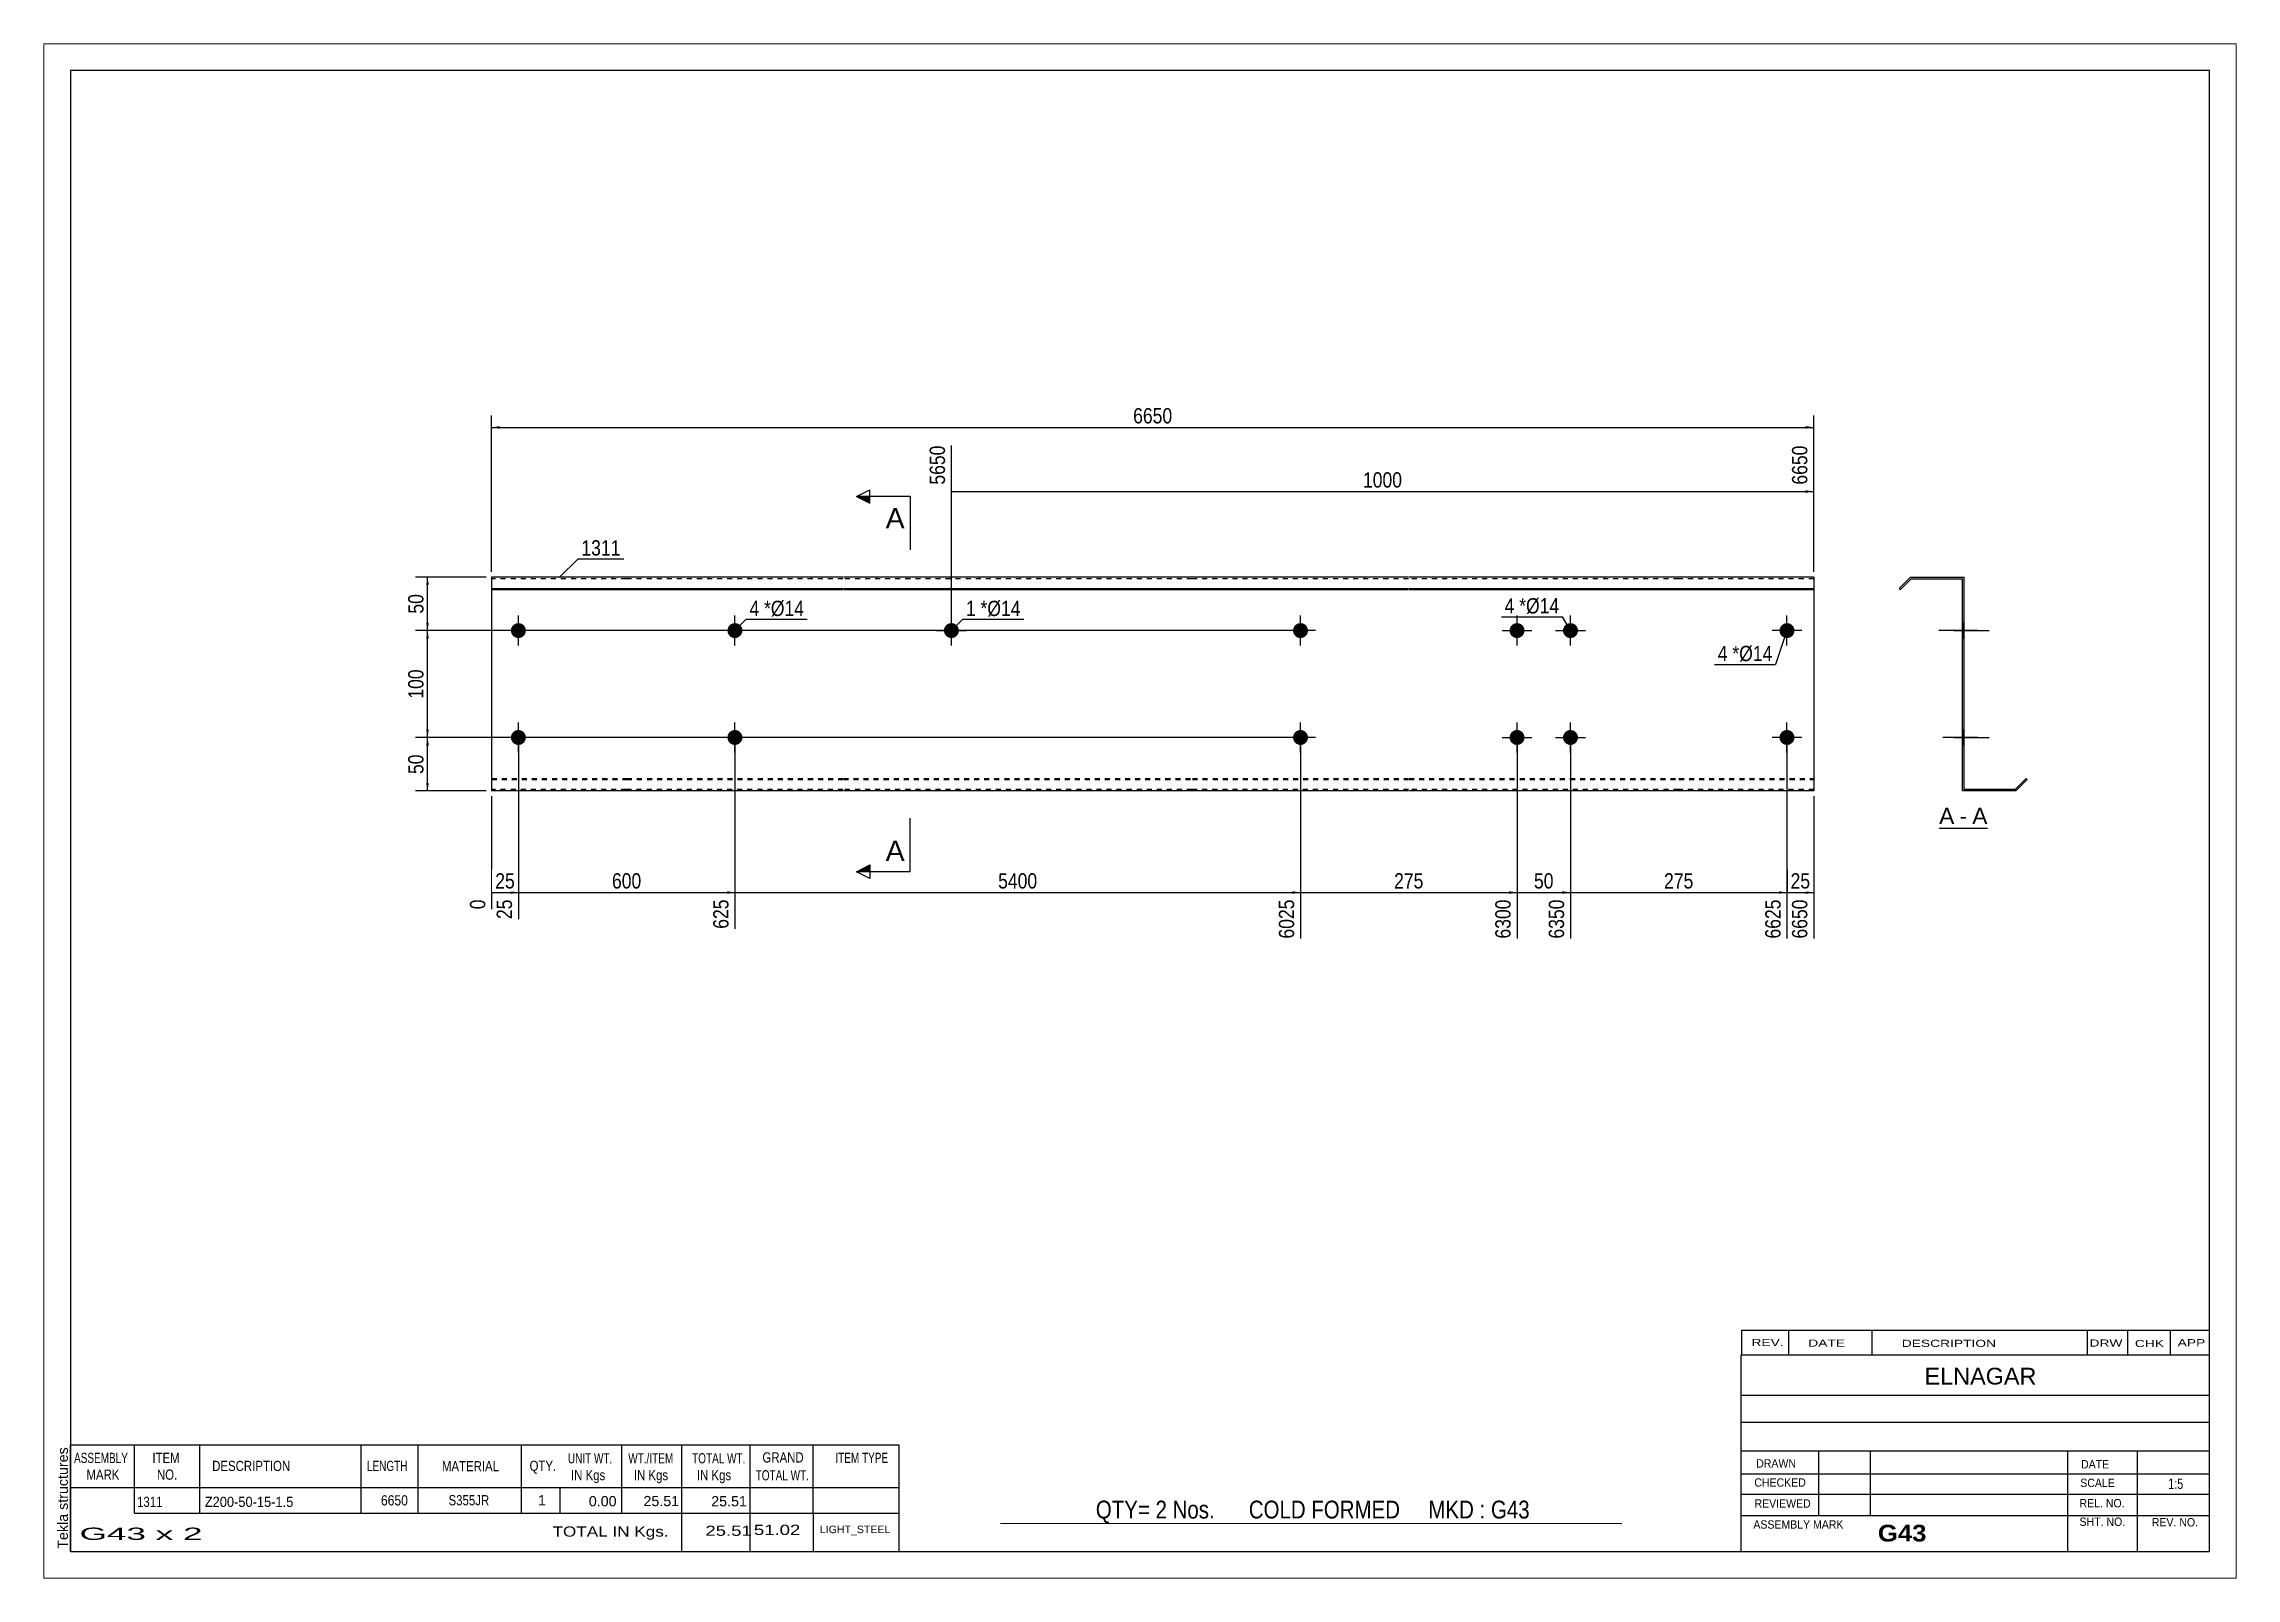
# Paper-space layout 'Layout1' of a CAD drawing. Header units: millimetres. Extents: x 0 to 410, y 0 to 287.
# The model-space entities are those that its viewports show. They can reach past a viewport. Long polylines and large blocks are cut down to what shows.
import ezdxf

# ---------------------------------------------------------------- set-up
doc = ezdxf.new("R2010")
doc.units = ezdxf.units.MM
doc.linetypes.add('DXK_LINE_DOT1', pattern=[1.8814, 0.9407, -0.9407])
doc.layers.add('Viewport layer', color=7, linetype='Continuous', plot=False)
doc.styles.add('Arial', font='ARIAL.TTF', dxfattribs={"height": 0.2})
doc.styles.add('Arial Bold', font='ARIALBD.TTF', dxfattribs={"height": 0.2})
doc.styles.add('Arial Narrow', font='ARIALN.TTF', dxfattribs={"height": 0.2})

# ---------------------------------------------------------------- blocks, each defined once
blk = doc.blocks.new('Unknown-629089097-1605')
at = {"color": 5, "linetype": 'Continuous'}
for p, q in [((321.25, 114.75), (-78.75, 114.75)), ((-78.75, 114.75), (-78.75, -162.25)), ((321.25, -162.25), (321.25, 114.75)), ((-78.75, -162.25), (321.25, -162.25))]:
    blk.add_line(p, q, dxfattribs=at)
at = {"color": 174, "linetype": 'Continuous', "style": 'Arial'}
blk.add_text('Tekla structures', height=1.9102, rotation=90, dxfattribs=at).set_placement((-79.25, -161.75))
blk = doc.blocks.new('Unknown-629089097-12 - 1228')
at = {"color": 7, "linetype": 'Continuous'}
blk.add_line((270.7, -26.95), (279.73, -26.95), dxfattribs=at)
at = {"color": 0, "linetype": 'Continuous'}
blk.add_wipeout([(273.55, -26.2), (273.55, -23), (270.7, -23), (270.7, -26.2)], dxfattribs=at)
blk.add_wipeout([(275.93, -26.2), (275.93, -23), (274.51, -23), (274.51, -26.2)], dxfattribs=at)
at = {"color": 96, "linetype": 'Continuous', "style": 'Arial'}
blk.add_text('A', height=3.06, dxfattribs=at).set_placement((270.7, -26.2))
at = {"color": 0, "linetype": 'Continuous'}
blk.add_wipeout([(279.73, -26.2), (279.73, -23), (276.89, -23), (276.89, -26.2)], dxfattribs=at)
at = {"color": 96, "linetype": 'Continuous', "style": 'Arial'}
for s, p in [('A', (276.89, -26.2)), ('-', (274.51, -26.2))]:
    blk.add_text(s, height=3.06, dxfattribs=at).set_placement(p)
blk = doc.blocks.new('Bolt-629089097-1223 - 1203')
at = {"linetype": 'Continuous'}
for points in [[(149.87, 10, -1), (152.67, 10, -1)], [(240.85, 10, -1), (243.65, 10, -1)]]:
    blk.add_hatch(color=3, dxfattribs=at).paths.add_polyline_path(points)
at = {"color": 3, "linetype": 'Continuous'}
for p, q in [((151.27, 7.2), (151.27, 12.8)), ((242.25, 7.2), (242.25, 12.8)), ((154.07, 10), (148.47, 10)), ((245.05, 10), (239.45, 10))]:
    blk.add_line(p, q, dxfattribs=at)
blk = doc.blocks.new('Part-629089097-1218 - 1203')
at = {"color": 2, "linetype": 'Continuous'}
for p, q in [((0, 20), (0, -20)), ((25.19, 20), (0, 20)), ((0, 17.88), (25.19, 17.88)), ((0, 17.67), (25.19, 17.67)), ((65.68, 20), (25.29, 20)), ((25.29, 17.88), (65.68, 17.88)), ((25.29, 17.67), (65.68, 17.67)), ((130.98, 20), (65.78, 20)), ((65.78, 17.88), (130.98, 17.88)), ((65.78, 17.67), (130.98, 17.67)), ((171.46, 20), (131.08, 20)), ((131.08, 17.88), (171.46, 17.88)), ((131.08, 17.67), (171.46, 17.67)), ((221.95, 20), (171.56, 20)), ((171.56, 17.88), (221.95, 17.88)), ((171.56, 17.67), (221.95, 17.67)), ((247.25, 20), (222.05, 20)), ((222.05, 17.88), (247.25, 17.88)), ((222.05, 17.67), (247.25, 17.67)), ((247.25, 20), (247.25, -20)), ((25.19, -20), (0, -20)), ((65.68, -20), (25.29, -20)), ((130.98, -20), (65.78, -20)), ((171.46, -20), (131.08, -20)), ((221.95, -20), (171.56, -20)), ((247.25, -20), (222.05, -20))]:
    blk.add_line(p, q, dxfattribs=at)
at = {"color": 7, "linetype": 'DXK_LINE_DOT1'}
for p, q in [((25.19, 19.7), (0, 19.7)), ((65.68, 19.7), (25.29, 19.7)), ((130.98, 19.7), (65.78, 19.7)), ((171.46, 19.7), (131.08, 19.7)), ((221.95, 19.7), (171.56, 19.7)), ((247.25, 19.7), (222.05, 19.7)), ((0, -17.67), (25.19, -17.67)), ((0, -17.88), (25.19, -17.88)), ((25.19, -19.7), (0, -19.7)), ((25.29, -17.67), (65.68, -17.67)), ((25.29, -17.88), (65.68, -17.88)), ((65.68, -19.7), (25.29, -19.7)), ((65.78, -17.67), (130.98, -17.67)), ((65.78, -17.88), (130.98, -17.88)), ((130.98, -19.7), (65.78, -19.7)), ((131.08, -17.67), (171.46, -17.67)), ((131.08, -17.88), (171.46, -17.88)), ((171.46, -19.7), (131.08, -19.7)), ((171.56, -17.67), (221.95, -17.67)), ((171.56, -17.88), (221.95, -17.88)), ((221.95, -19.7), (171.56, -19.7)), ((222.05, -17.67), (247.25, -17.67)), ((222.05, -17.88), (247.25, -17.88)), ((247.25, -19.7), (222.05, -19.7))]:
    blk.add_line(p, q, dxfattribs=at)
blk = doc.blocks.new('Bolt-629089097-1219 - 1203')
at = {"linetype": 'Continuous'}
for points in [[(3.6, 10, -1), (6.4, 10, -1)], [(44.09, 10, -1), (46.89, 10, -1)]]:
    blk.add_hatch(color=3, dxfattribs=at).paths.add_polyline_path(points)
at = {"color": 3, "linetype": 'Continuous'}
for p, q in [((5, 7.2), (5, 12.8)), ((45.49, 7.2), (45.49, 12.8)), ((7.8, 10), (2.2, 10)), ((48.29, 10), (42.69, 10))]:
    blk.add_line(p, q, dxfattribs=at)
blk = doc.blocks.new('Bolt-629089097-1220 - 1203')
at = {"linetype": 'Continuous'}
for points in [[(3.6, -10, -1), (6.4, -10, -1)], [(44.09, -10, -1), (46.89, -10, -1)]]:
    blk.add_hatch(color=3, dxfattribs=at).paths.add_polyline_path(points)
at = {"color": 3, "linetype": 'Continuous'}
for p, q in [((5, -12.8), (5, -7.2)), ((45.49, -12.8), (45.49, -7.2)), ((7.8, -10), (2.2, -10)), ((48.29, -10), (42.69, -10))]:
    blk.add_line(p, q, dxfattribs=at)
blk = doc.blocks.new('Bolt-629089097-1221 - 1203')
at = {"linetype": 'Continuous'}
for points in [[(190.36, 10, -1), (193.16, 10, -1)], [(200.36, 10, -1), (203.16, 10, -1)], [(190.36, -10, -1), (193.16, -10, -1)], [(200.36, -10, -1), (203.16, -10, -1)]]:
    blk.add_hatch(color=3, dxfattribs=at).paths.add_polyline_path(points)
at = {"color": 3, "linetype": 'Continuous'}
for p, q in [((191.76, 7.2), (191.76, 12.8)), ((201.76, 7.2), (201.76, 12.8)), ((188.96, 10), (194.56, 10)), ((198.96, 10), (204.56, 10)), ((191.76, -12.8), (191.76, -7.2)), ((201.76, -12.8), (201.76, -7.2)), ((188.96, -10), (194.56, -10)), ((198.96, -10), (204.56, -10))]:
    blk.add_line(p, q, dxfattribs=at)
blk = doc.blocks.new('Bolt-629089097-1222 - 1203')
at = {"linetype": 'Continuous'}
blk.add_hatch(color=3, dxfattribs=at).paths.add_polyline_path([(84.58, 10, -1), (87.38, 10, -1)])
at = {"color": 3, "linetype": 'Continuous'}
for p, q in [((85.98, 7.2), (85.98, 12.8)), ((83.18, 10), (88.78, 10))]:
    blk.add_line(p, q, dxfattribs=at)
blk = doc.blocks.new('Bolt-629089097-1224 - 1203')
at = {"linetype": 'Continuous'}
for points in [[(149.87, -10, -1), (152.67, -10, -1)], [(240.85, -10, -1), (243.65, -10, -1)]]:
    blk.add_hatch(color=3, dxfattribs=at).paths.add_polyline_path(points)
at = {"color": 3, "linetype": 'Continuous'}
for p, q in [((151.27, -12.8), (151.27, -7.2)), ((242.25, -12.8), (242.25, -7.2)), ((154.07, -10), (148.47, -10)), ((245.05, -10), (239.45, -10))]:
    blk.add_line(p, q, dxfattribs=at)
blk = doc.blocks.new('Bolt-629089097-1232 - 1228')
at = {"linetype": 'Continuous'}
blk.add_hatch(color=3, dxfattribs=at).paths.add_polyline_path([(275.07, -8.6), (275.07, -11.4), (275.37, -11.4), (275.37, -8.6)])
blk.add_hatch(color=3, dxfattribs=at).paths.add_polyline_path([(275.07, -8.6), (275.07, -11.4), (275.37, -11.4), (275.37, -8.6)])
at = {"color": 3, "linetype": 'Continuous'}
for p, q in [((273.47, -10), (280.07, -10)), ((273.47, -10), (280.07, -10)), ((275.07, -8.6), (275.37, -8.6)), ((275.07, -8.6), (275.37, -8.6)), ((275.07, -11.4), (275.37, -11.4)), ((275.07, -11.4), (275.37, -11.4))]:
    blk.add_line(p, q, dxfattribs=at)
blk = doc.blocks.new('Part-629089097-1230 - 1228')
at = {"color": 2, "linetype": 'Continuous'}
for p, q in [((265.37, 20), (263.25, 17.88)), ((263.25, 17.88), (263.46, 17.67)), ((263.46, 17.67), (265.49, 19.7)), ((265.37, 20), (275.37, 20)), ((265.49, 19.7), (275.07, 19.7)), ((275.07, -20), (275.07, 19.7)), ((275.37, -19.7), (275.37, 20)), ((285.07, -20), (275.07, -20)), ((284.94, -19.7), (275.37, -19.7)), ((284.94, -19.7), (286.98, -17.67)), ((285.07, -20), (287.19, -17.88)), ((287.19, -17.88), (286.98, -17.67))]:
    blk.add_line(p, q, dxfattribs=at)
blk = doc.blocks.new('Bolt-629089097-1231 - 1228')
at = {"linetype": 'Continuous'}
blk.add_hatch(color=3, dxfattribs=at).paths.add_polyline_path([(275.07, 11.4), (275.07, 8.6), (275.37, 8.6), (275.37, 11.4)])
blk.add_hatch(color=3, dxfattribs=at).paths.add_polyline_path([(275.07, 11.4), (275.07, 8.6), (275.37, 8.6), (275.37, 11.4)])
at = {"color": 3, "linetype": 'Continuous'}
for p, q in [((273.47, 10), (280.07, 10)), ((273.47, 10), (280.07, 10)), ((275.07, 11.4), (275.37, 11.4)), ((275.07, 11.4), (275.37, 11.4)), ((275.07, 8.6), (275.37, 8.6)), ((275.07, 8.6), (275.37, 8.6))]:
    blk.add_line(p, q, dxfattribs=at)
blk = doc.blocks.new('Bolt-629089097-1233 - 1228')
at = {"linetype": 'Continuous'}
for points in [[(275.07, 11.4), (275.07, 8.6), (275.37, 8.6), (275.37, 11.4)], [(275.07, 11.4), (275.07, 8.6), (275.37, 8.6), (275.37, 11.4)], [(275.07, -8.6), (275.07, -11.4), (275.37, -11.4), (275.37, -8.6)], [(275.07, -8.6), (275.07, -11.4), (275.37, -11.4), (275.37, -8.6)]]:
    blk.add_hatch(color=3, dxfattribs=at).paths.add_polyline_path(points)
at = {"color": 3, "linetype": 'Continuous'}
for p, q in [((277.97, 10), (271.37, 10)), ((277.97, 10), (271.37, 10)), ((275.37, 11.4), (275.07, 11.4)), ((275.37, 11.4), (275.07, 11.4)), ((275.37, 8.6), (275.07, 8.6)), ((275.37, 8.6), (275.07, 8.6)), ((277.97, -10), (271.37, -10)), ((277.97, -10), (271.37, -10)), ((275.37, -8.6), (275.07, -8.6)), ((275.37, -8.6), (275.07, -8.6)), ((275.37, -11.4), (275.07, -11.4)), ((275.37, -11.4), (275.07, -11.4))]:
    blk.add_line(p, q, dxfattribs=at)
blk = doc.blocks.new('Bolt-629089097-1234 - 1228')
at = {"linetype": 'Continuous'}
blk.add_hatch(color=3, dxfattribs=at).paths.add_polyline_path([(275.07, 11.4), (275.07, 8.6), (275.37, 8.6), (275.37, 11.4)])
at = {"color": 3, "linetype": 'Continuous'}
for p, q in [((277.27, 10), (270.67, 10)), ((275.37, 11.4), (275.07, 11.4)), ((275.37, 8.6), (275.07, 8.6))]:
    blk.add_line(p, q, dxfattribs=at)
blk = doc.blocks.new('Bolt-629089097-1235 - 1228')
at = {"linetype": 'Continuous'}
blk.add_hatch(color=3, dxfattribs=at).paths.add_polyline_path([(275.07, 11.4), (275.07, 8.6), (275.37, 8.6), (275.37, 11.4)])
blk.add_hatch(color=3, dxfattribs=at).paths.add_polyline_path([(275.07, 11.4), (275.07, 8.6), (275.37, 8.6), (275.37, 11.4)])
at = {"color": 3, "linetype": 'Continuous'}
for p, q in [((273.47, 10), (280.07, 10)), ((273.47, 10), (280.07, 10)), ((275.07, 11.4), (275.37, 11.4)), ((275.07, 11.4), (275.37, 11.4)), ((275.07, 8.6), (275.37, 8.6)), ((275.07, 8.6), (275.37, 8.6))]:
    blk.add_line(p, q, dxfattribs=at)
blk = doc.blocks.new('Bolt-629089097-1236 - 1228')
at = {"linetype": 'Continuous'}
blk.add_hatch(color=3, dxfattribs=at).paths.add_polyline_path([(275.07, -8.6), (275.07, -11.4), (275.37, -11.4), (275.37, -8.6)])
blk.add_hatch(color=3, dxfattribs=at).paths.add_polyline_path([(275.07, -8.6), (275.07, -11.4), (275.37, -11.4), (275.37, -8.6)])
at = {"color": 3, "linetype": 'Continuous'}
for p, q in [((273.47, -10), (280.07, -10)), ((273.47, -10), (280.07, -10)), ((275.07, -8.6), (275.37, -8.6)), ((275.07, -8.6), (275.37, -8.6)), ((275.07, -11.4), (275.37, -11.4)), ((275.07, -11.4), (275.37, -11.4))]:
    blk.add_line(p, q, dxfattribs=at)
blk = doc.blocks.new('StraightDimension-629089097-1289 - 1203')
at = {"linetype": 'Continuous'}
for points in [[(-12.25, 18.5), (-12, 20), (-11.75, 18.5)], [(-11.75, 11.5), (-12, 10), (-12.25, 11.5)]]:
    blk.add_hatch(color=7, dxfattribs=at).paths.add_polyline_path(points)
at = {"color": 7, "linetype": 'Continuous'}
for p, q in [((-1, 20), (-14.25, 20)), ((-12, 10), (-12, 20)), ((150.27, 10), (-14.25, 10))]:
    blk.add_line(p, q, dxfattribs=at)
at = {"color": 0}
blk.add_wipeout([(-12.15, 17.43), (-16.35, 17.43), (-16.35, 12.57), (-12.15, 12.57)], dxfattribs=at)
at = {"color": 3, "style": 'Arial Narrow'}
blk.add_text('50', height=2.863, rotation=90.0002, dxfattribs=at).set_placement((-12.75, 13.17))
blk = doc.blocks.new('StraightDimension-629089097-1284 - 1203')
at = {"linetype": 'Continuous'}
blk.add_hatch(color=7, dxfattribs=at).paths.add_polyline_path([(245.75, 36.25), (247.25, 36), (245.75, 35.75)])
at = {"color": 7, "linetype": 'Continuous'}
for p, q in [((85.98, 11), (85.98, 44.61)), ((247.25, 21), (247.25, 44.61)), ((85.98, 36), (247.25, 36))]:
    blk.add_line(p, q, dxfattribs=at)
at = {"color": 0, "linetype": 'Continuous'}
for points in [[(85.38, 45.21), (81.18, 45.21), (81.18, 36.7), (85.38, 36.7)], [(246.65, 45.21), (242.45, 45.21), (242.45, 36.7), (246.65, 36.7)]]:
    blk.add_wipeout(points, dxfattribs=at)
at = {"color": 0}
blk.add_wipeout([(170.87, 36.15), (170.87, 40.35), (162.35, 40.35), (162.35, 36.15)], dxfattribs=at)
at = {"color": 3, "linetype": 'Continuous', "style": 'Arial Narrow'}
for s, p in [('5650', (84.78, 37.3)), ('6650', (246.05, 37.3))]:
    blk.add_text(s, height=2.863, rotation=90.0002, dxfattribs=at).set_placement(p)
at = {"color": 3, "style": 'Arial Narrow'}
blk.add_text('1000', height=2.863, dxfattribs=at).set_placement((162.95, 36.75))
blk = doc.blocks.new('StraightDimension-629089097-1247 - 1203')
at = {"linetype": 'Continuous'}
blk.add_hatch(color=7, dxfattribs=at).paths.add_polyline_path([(245.75, -38.75), (247.25, -39), (245.75, -39.25)])
at = {"color": 7, "linetype": 'Continuous'}
for p, q in [((242.25, -11), (242.25, -47.61)), ((247.25, -21), (247.25, -47.61)), ((242.25, -39), (247.25, -39))]:
    blk.add_line(p, q, dxfattribs=at)
at = {"color": 0}
blk.add_wipeout([(247.17, -38.85), (247.17, -34.65), (242.32, -34.65), (242.32, -38.85)], dxfattribs=at)
at = {"color": 0, "linetype": 'Continuous'}
blk.add_wipeout([(246.65, -39.7), (242.45, -39.7), (242.45, -48.21), (246.65, -48.21)], dxfattribs=at)
at = {"color": 3, "style": 'Arial Narrow'}
blk.add_text('25', height=2.863, dxfattribs=at).set_placement((242.92, -38.25))
at = {"color": 3, "linetype": 'Continuous', "style": 'Arial Narrow'}
blk.add_text('6650', height=2.863, rotation=90.0002, dxfattribs=at).set_placement((246.05, -47.61))
blk = doc.blocks.new('StraightDimension-629089097-1248 - 1203')
at = {"linetype": 'Continuous'}
blk.add_hatch(color=7, dxfattribs=at).paths.add_polyline_path([(240.75, -38.75), (242.25, -39), (240.75, -39.25)])
at = {"color": 7, "linetype": 'Continuous'}
for p, q in [((201.76, -11), (201.76, -47.61)), ((242.25, -11), (242.25, -47.61)), ((201.76, -39), (242.25, -39))]:
    blk.add_line(p, q, dxfattribs=at)
at = {"color": 0}
blk.add_wipeout([(225.34, -38.85), (225.34, -34.65), (218.66, -34.65), (218.66, -38.85)], dxfattribs=at)
at = {"color": 0, "linetype": 'Continuous'}
blk.add_wipeout([(241.65, -39.7), (237.45, -39.7), (237.45, -48.21), (241.65, -48.21)], dxfattribs=at)
at = {"color": 3, "style": 'Arial Narrow'}
blk.add_text('275', height=2.863, dxfattribs=at).set_placement((219.26, -38.25))
at = {"color": 3, "linetype": 'Continuous', "style": 'Arial Narrow'}
blk.add_text('6625', height=2.863, rotation=90.0002, dxfattribs=at).set_placement((241.05, -47.61))
blk = doc.blocks.new('StraightDimension-629089097-1249 - 1203')
at = {"linetype": 'Continuous'}
blk.add_hatch(color=7, dxfattribs=at).paths.add_polyline_path([(200.26, -38.75), (201.76, -39), (200.26, -39.25)])
at = {"color": 7, "linetype": 'Continuous'}
for p, q in [((191.76, -11), (191.76, -47.61)), ((201.76, -11), (201.76, -47.61)), ((191.76, -39), (201.76, -39))]:
    blk.add_line(p, q, dxfattribs=at)
at = {"color": 0}
blk.add_wipeout([(199.19, -38.85), (199.19, -34.65), (194.33, -34.65), (194.33, -38.85)], dxfattribs=at)
at = {"color": 0, "linetype": 'Continuous'}
blk.add_wipeout([(201.16, -39.7), (196.96, -39.7), (196.96, -48.21), (201.16, -48.21)], dxfattribs=at)
at = {"color": 3, "style": 'Arial Narrow'}
blk.add_text('50', height=2.863, dxfattribs=at).set_placement((194.93, -38.25))
at = {"color": 3, "linetype": 'Continuous', "style": 'Arial Narrow'}
blk.add_text('6350', height=2.863, rotation=90.0002, dxfattribs=at).set_placement((200.56, -47.61))
blk = doc.blocks.new('StraightDimension-629089097-1250 - 1203')
at = {"linetype": 'Continuous'}
blk.add_hatch(color=7, dxfattribs=at).paths.add_polyline_path([(190.26, -38.75), (191.76, -39), (190.26, -39.25)])
at = {"color": 7, "linetype": 'Continuous'}
for p, q in [((151.27, -11), (151.27, -47.61)), ((191.76, -11), (191.76, -47.61)), ((151.27, -39), (191.76, -39))]:
    blk.add_line(p, q, dxfattribs=at)
at = {"color": 0}
blk.add_wipeout([(174.86, -38.85), (174.86, -34.65), (168.17, -34.65), (168.17, -38.85)], dxfattribs=at)
at = {"color": 0, "linetype": 'Continuous'}
blk.add_wipeout([(191.16, -39.7), (186.96, -39.7), (186.96, -48.21), (191.16, -48.21)], dxfattribs=at)
at = {"color": 3, "style": 'Arial Narrow'}
blk.add_text('275', height=2.863, dxfattribs=at).set_placement((168.77, -38.25))
at = {"color": 3, "linetype": 'Continuous', "style": 'Arial Narrow'}
blk.add_text('6300', height=2.863, rotation=90.0002, dxfattribs=at).set_placement((190.56, -47.61))
blk = doc.blocks.new('StraightDimension-629089097-1251 - 1203')
at = {"linetype": 'Continuous'}
blk.add_hatch(color=7, dxfattribs=at).paths.add_polyline_path([(149.77, -38.75), (151.27, -39), (149.77, -39.25)])
at = {"color": 7, "linetype": 'Continuous'}
for p, q in [((45.49, -11), (45.49, -45.78)), ((151.27, -11), (151.27, -47.61)), ((45.49, -39), (151.27, -39))]:
    blk.add_line(p, q, dxfattribs=at)
at = {"color": 0}
blk.add_wipeout([(102.63, -38.85), (102.63, -34.65), (94.12, -34.65), (94.12, -38.85)], dxfattribs=at)
at = {"color": 0, "linetype": 'Continuous'}
blk.add_wipeout([(150.67, -39.7), (146.47, -39.7), (146.47, -48.21), (150.67, -48.21)], dxfattribs=at)
at = {"color": 3, "style": 'Arial Narrow'}
blk.add_text('5400', height=2.863, dxfattribs=at).set_placement((94.72, -38.25))
at = {"color": 3, "linetype": 'Continuous', "style": 'Arial Narrow'}
blk.add_text('6025', height=2.863, rotation=90.0002, dxfattribs=at).set_placement((150.07, -47.61))
blk = doc.blocks.new('StraightDimension-629089097-1252 - 1203')
at = {"linetype": 'Continuous'}
blk.add_hatch(color=7, dxfattribs=at).paths.add_polyline_path([(43.99, -38.75), (45.49, -39), (43.99, -39.25)])
at = {"color": 7, "linetype": 'Continuous'}
for p, q in [((5, -11), (5, -43.96)), ((45.49, -11), (45.49, -45.78)), ((5, -39), (45.49, -39))]:
    blk.add_line(p, q, dxfattribs=at)
at = {"color": 0}
blk.add_wipeout([(28.59, -38.85), (28.59, -34.65), (21.9, -34.65), (21.9, -38.85)], dxfattribs=at)
at = {"color": 0, "linetype": 'Continuous'}
blk.add_wipeout([(44.89, -39.7), (40.69, -39.7), (40.69, -46.38), (44.89, -46.38)], dxfattribs=at)
at = {"color": 3, "style": 'Arial Narrow'}
blk.add_text('600', height=2.863, dxfattribs=at).set_placement((22.5, -38.25))
at = {"color": 3, "linetype": 'Continuous', "style": 'Arial Narrow'}
blk.add_text('625', height=2.863, rotation=90.0002, dxfattribs=at).set_placement((44.29, -45.78))
blk = doc.blocks.new('StraightDimension-629089097-1253 - 1203')
at = {"linetype": 'Continuous'}
blk.add_hatch(color=7, dxfattribs=at).paths.add_polyline_path([(3.5, -38.75), (5, -39), (3.5, -39.25)])
at = {"color": 7, "linetype": 'Continuous'}
for p, q in [((5, -11), (5, -43.96)), ((0, -21), (0, -42.13)), ((0, -39), (5, -39))]:
    blk.add_line(p, q, dxfattribs=at)
at = {"color": 0}
blk.add_wipeout([(4.93, -38.85), (4.93, -34.65), (0.07, -34.65), (0.07, -38.85)], dxfattribs=at)
at = {"color": 0, "linetype": 'Continuous'}
blk.add_wipeout([(4.4, -39.7), (0.2, -39.7), (0.2, -44.56), (4.4, -44.56)], dxfattribs=at)
blk.add_wipeout([(-0.6, -39.7), (-4.8, -39.7), (-4.8, -42.73), (-0.6, -42.73)], dxfattribs=at)
at = {"color": 3, "style": 'Arial Narrow'}
blk.add_text('25', height=2.863, dxfattribs=at).set_placement((0.67, -38.25))
at = {"color": 3, "linetype": 'Continuous', "style": 'Arial Narrow'}
for s, height, p in [('0', 2.86, (-1.2, -42.13)), ('25', 2.863, (3.8, -43.96))]:
    blk.add_text(s, height=height, rotation=90.0002, dxfattribs=at).set_placement(p)
blk = doc.blocks.new('StraightDimension-629089097-1290 - 1203')
at = {"linetype": 'Continuous'}
for points in [[(-12.25, 8.5), (-12, 10), (-11.75, 8.5)], [(-11.75, -8.5), (-12, -10), (-12.25, -8.5)]]:
    blk.add_hatch(color=7, dxfattribs=at).paths.add_polyline_path(points)
at = {"color": 7, "linetype": 'Continuous'}
for p, q in [((150.27, 10), (-14.25, 10)), ((-12, -10), (-12, 10)), ((150.27, -10), (-14.25, -10))]:
    blk.add_line(p, q, dxfattribs=at)
at = {"color": 0}
blk.add_wipeout([(-12.15, 3.34), (-16.35, 3.34), (-16.35, -3.34), (-12.15, -3.34)], dxfattribs=at)
at = {"color": 3, "style": 'Arial Narrow'}
blk.add_text('100', height=2.863, rotation=90.0002, dxfattribs=at).set_placement((-12.75, -2.74))
blk = doc.blocks.new('StraightDimension-629089097-1291 - 1203')
at = {"linetype": 'Continuous'}
for points in [[(-12.25, -11.5), (-12, -10), (-11.75, -11.5)], [(-11.75, -18.5), (-12, -20), (-12.25, -18.5)]]:
    blk.add_hatch(color=7, dxfattribs=at).paths.add_polyline_path(points)
at = {"color": 7, "linetype": 'Continuous'}
for p, q in [((150.27, -10), (-14.25, -10)), ((-12, -20), (-12, -10)), ((-1, -20), (-14.25, -20))]:
    blk.add_line(p, q, dxfattribs=at)
at = {"color": 0}
blk.add_wipeout([(-12.15, -12.57), (-16.35, -12.57), (-16.35, -17.43), (-12.15, -17.43)], dxfattribs=at)
at = {"color": 3, "style": 'Arial Narrow'}
blk.add_text('50', height=2.863, rotation=90.0002, dxfattribs=at).set_placement((-12.75, -16.83))
blk = doc.blocks.new('StraightDimension-629089097-1309 - 1203')
at = {"linetype": 'Continuous'}
for points in [[(1.5, 47.75), (0, 48), (1.5, 48.25)], [(245.75, 48.25), (247.25, 48), (245.75, 47.75)]]:
    blk.add_hatch(color=7, dxfattribs=at).paths.add_polyline_path(points)
at = {"color": 7, "linetype": 'Continuous'}
for p, q in [((0, 21), (0, 50.25)), ((247.25, 21), (247.25, 50.25)), ((0, 48), (247.25, 48))]:
    blk.add_line(p, q, dxfattribs=at)
at = {"color": 0}
blk.add_wipeout([(127.88, 48.15), (127.88, 52.35), (119.37, 52.35), (119.37, 48.15)], dxfattribs=at)
at = {"color": 3, "style": 'Arial Narrow'}
blk.add_text('6650', height=2.863, dxfattribs=at).set_placement((119.97, 48.75))
blk = doc.blocks.new('CBS_REVISION-629089097-1629')
at = {"color": 7, "linetype": 'Continuous'}
for p, q in [((233.74, -120.87), (321.24, -120.87)), ((233.74, -120.87), (233.74, -125.5)), ((242.54, -120.87), (242.54, -125.5)), ((258.13, -120.87), (258.13, -125.44)), ((298.39, -120.87), (298.39, -125.5)), ((305.93, -120.87), (305.93, -125.5)), ((313.88, -120.87), (313.88, -125.5)), ((233.74, -125.5), (321.24, -125.5))]:
    blk.add_line(p, q, dxfattribs=at)
at = {"color": 7, "style": 'Arial Narrow', "width": 1.7}
for s, height, p in [('REV.', 1.326, (235.6, -123.82)), ('DATE', 1.326, (246.23, -123.94)), ('DESCRIPTION', 1.3257, (263.71, -123.99)), ('DRW', 1.326, (298.82, -123.93)), ('CHK', 1.326, (307.31, -124.02)), ('APP', 1.326, (315.31, -123.87))]:
    blk.add_text(s, height=height, dxfattribs=at).set_placement(p)
blk = doc.blocks.new('CBS_BOM-629089097-1626')
at = {"color": 7, "linetype": 'Continuous'}
for p, q in [((-78.78, -150.28), (-78.78, -142.28)), ((-78.78, -142.28), (76.14, -142.28)), ((-66.78, -150.28), (-66.78, -142.28)), ((-54.59, -150.28), (-54.59, -142.28)), ((-24.43, -150.28), (-24.43, -142.28)), ((-13.75, -150.28), (-13.75, -142.28)), ((5.57, -150.28), (5.57, -142.28)), ((24.37, -150.28), (24.37, -142.28)), ((35.58, -150.28), (35.58, -142.28)), ((48.37, -150.28), (48.37, -142.28)), ((60.12, -150.28), (60.12, -142.28)), ((76.14, -142.29), (76.14, -150.27)), ((-78.78, -150.28), (76.14, -150.28)), ((-78.78, -155.08), (-78.78, -150.28)), ((-66.78, -155.08), (-66.78, -150.28)), ((-54.59, -155.08), (-54.59, -150.28)), ((-24.43, -155.08), (-24.43, -150.28)), ((-13.75, -155.08), (-13.75, -150.28)), ((5.57, -155.08), (5.57, -150.28)), ((12.83, -155.08), (12.83, -150.28)), ((24.37, -155.08), (24.37, -150.28)), ((35.58, -155.08), (35.58, -150.28)), ((48.37, -155.08), (48.37, -150.28)), ((60.14, -155.08), (60.14, -150.28)), ((76.14, -150.28), (76.14, -155.08)), ((-78.78, -162.28), (-78.78, -155.1)), ((-66.78, -155.08), (76.14, -155.08)), ((35.58, -162.28), (35.58, -155.1)), ((48.37, -162.28), (48.37, -155.1)), ((60.18, -162.28), (60.18, -155.1)), ((76.14, -155.08), (76.14, -162.28)), ((-78.78, -162.28), (76.14, -162.28))]:
    blk.add_line(p, q, dxfattribs=at)
at = {"color": 3, "linetype": 'Continuous', "style": 'Arial'}
for s, height, width, p in [('ASSEMBLY', 1.91, 0.7, (-78.1, -145.71)), ('MARK', 1.91, 0.8, (-75.78, -148.84)), ('ITEM', 1.91, 0.8, (-63.45, -145.71)), ('NO.', 1.91, 0.8, (-62.6, -148.84)), ('DESCRIPTION', 1.9102, 0.8, (-52.27, -147.21)), ('LENGTH', 1.91, 0.7, (-23.32, -147.21)), ('MATERIAL', 1.91, 0.8, (-9.3, -147.26)), ('QTY.', 1.91, 0.8, (7.09, -147.18)), ('UNIT WT.', 1.91, 0.7, (14.26, -145.78)), ('IN Kgs', 1.91, 0.8, (14.84, -148.92)), ('WT./ITEM', 1.91, 0.7, (25.55, -145.78)), ('IN Kgs', 1.91, 0.8, (26.59, -148.92)), ('TOTAL WT.', 1.91, 0.7, (37.49, -145.78)), ('IN Kgs', 1.91, 0.8, (38.38, -148.92)), ('TOTAL WT.', 1.91, 0.7, (49.38, -148.96)), ('GRAND', 1.91, 0.8, (50.64, -145.62)), ('ITEM TYPE', 1.91, 0.7, (64.28, -145.7))]:
    blk.add_text(s, height=height, dxfattribs=dict(at, width=width)).set_placement(p)
at = {"color": 7, "linetype": 'Continuous', "style": 'Arial'}
for s, height, width, p in [('S355JR', 1.91, 0.8, (-8.06, -153.62)), ('1311', 1.91, 0.8, (-66.32, -153.93)), ('Z200-50-15-1.5', 1.9102, 0.9, (-53.65, -153.93)), ('6650', 1.91, 0.85, (-20.71, -153.65))]:
    blk.add_text(s, height=height, dxfattribs=dict(at, width=width)).set_placement(p)
for s, p in [('1', (8.66, -153.62)), ('0.00', (18.17, -153.81)), ('25.51', (28.39, -153.78)), ('25.51', (41.06, -153.81))]:
    blk.add_text(s, height=1.91, dxfattribs=at).set_placement(p)
at = {"color": 6, "linetype": 'Continuous', "style": 'Arial'}
for s, height, width, p in [('G43 x 2', 2.292, 2.05, (-77.06, -160.09)), ('TOTAL IN Kgs.', 1.9102, 1.2, (11.38, -159.48)), ('25.51', 1.91, 1.3, (39.97, -159.33)), ('51.02', 1.91, 1.3, (49.04, -159.17))]:
    blk.add_text(s, height=height, dxfattribs=dict(at, width=width)).set_placement(p)
blk.add_text('LIGHT_STEEL', height=1.4135, dxfattribs=at).set_placement((61.39, -158.83))
blk = doc.blocks.new('CBS_CALLOFF-629089097-1627')
at = {"color": 7, "linetype": 'Continuous'}
blk.add_line((95.13, -156.98), (211.36, -157), dxfattribs=at)
at = {"color": 3, "linetype": 'Continuous', "style": 'Arial Narrow'}
blk.add_text('QTY= 2 Nos.      COLD FORMED     MKD : G43', height=3.3405, dxfattribs=at).set_placement((112.99, -156.09))
blk = doc.blocks.new('CBS_NAME_BLOG-629089097-1628')
at = {"color": 7, "linetype": 'Continuous'}
for p, q in [((233.66, -125.5), (321.18, -125.5)), ((233.66, -162.21), (233.66, -125.5)), ((233.66, -133.04), (321.18, -133.04)), ((233.73, -138.09), (321.25, -138.09)), ((233.66, -143.46), (321.18, -143.46)), ((248.18, -155.57), (248.18, -143.47)), ((257.87, -155.54), (257.87, -143.47)), ((294.78, -162.21), (294.78, -143.48)), ((307.83, -162.21), (307.83, -143.47)), ((233.66, -151.51), (321.18, -151.51)), ((233.67, -147.76), (321.25, -147.74)), ((233.66, -155.55), (321.18, -155.55)), ((233.66, -162.25), (321.25, -162.25))]:
    blk.add_line(p, q, dxfattribs=at)
at = {"color": 3, "linetype": 'Continuous', "style": 'Arial'}
blk.add_text('ELNAGAR', height=3.133, dxfattribs=at).set_placement((267.98, -131.03))
at = {"color": 3, "linetype": 'Continuous'}
for s, height, style, width, p in [('DRAWN', 1.566, 'Arial', 0.9, (236.49, -146.57)), ('DATE', 1.566, 'Arial', 0.9, (297.25, -146.73)), ('CHECKED', 1.566, 'Arial', 0.9, (236.14, -150.14)), ('SCALE', 1.566, 'Arial', 0.9, (297.1, -150.21)), ('1:5', 1.957, 'Arial Narrow', 0.9, (313.55, -150.57)), ('REVIEWED', 1.566, 'Arial', 0.9, (236.18, -154.06)), ('REL. NO.', 1.566, 'Arial', 0.9, (296.96, -154.01)), ('ASSEMBLY MARK', 1.5663, 'Arial', 0.9, (235.96, -157.99)), ('G43', 3.131, 'Arial Bold', 1.1, (259.24, -160.39)), ('SHT. NO.', 1.566, 'Arial', 0.9, (296.96, -157.48)), ('REV. NO.', 1.566, 'Arial', 0.9, (310.48, -157.57))]:
    blk.add_text(s, height=height, dxfattribs=dict(at, style=style, width=width)).set_placement(p)
blk = doc.blocks.new('Mark-629089097-1328 - 1203')
at = {"color": 0}
blk.add_wipeout([(191.27, 13.2), (191.27, 16.2), (189.44, 16.2), (189.44, 13.2)], dxfattribs=at)
blk.add_wipeout([(191.27, 13.2), (191.27, 16.2), (189.44, 16.2), (189.44, 13.2)], dxfattribs=at)
blk.add_wipeout([(193.44, 13.2), (193.44, 16.2), (192.17, 16.2), (192.17, 13.2)], dxfattribs=at)
blk.add_wipeout([(193.44, 13.2), (193.44, 16.2), (192.17, 16.2), (192.17, 13.2)], dxfattribs=at)
at = {"color": 3, "style": 'Arial Narrow'}
blk.add_text('4', height=2.86, dxfattribs=at).set_placement((189.44, 13.2))
at = {"color": 0}
blk.add_wipeout([(199.66, 13.2), (199.66, 16.2), (193.44, 16.2), (193.44, 13.2)], dxfattribs=at)
blk.add_wipeout([(199.66, 13.2), (199.66, 16.2), (193.44, 16.2), (193.44, 13.2)], dxfattribs=at)
at = {"color": 7, "linetype": 'Continuous'}
for p in [(188.84, 12.6), (201.76, 10)]:
    blk.add_line(p, (200.26, 12.6), dxfattribs=at)
at = {"color": 3, "style": 'Arial Narrow'}
for s, height, p in [('*', 2.86, (192.17, 13.2)), ('Ø14', 2.863, (193.44, 13.2))]:
    blk.add_text(s, height=height, dxfattribs=at).set_placement(p)
blk = doc.blocks.new('SectionMark-629089097-1245 - 1203')
at = {"linetype": 'Continuous'}
for points in [[(70.74, 35.1), (70.74, 33.85), (68.24, 35.1)], [(70.74, -33.85), (70.74, -35.1), (68.24, -35.1)]]:
    blk.add_hatch(color=30, dxfattribs=at).paths.add_polyline_path(points)
at = {"color": 30, "linetype": 'Continuous'}
for p, q in [((68.24, 35.1), (70.74, 36.35)), ((68.24, 35.1), (70.74, 33.85)), ((70.74, 33.85), (70.74, 36.35)), ((68.24, -35.1), (70.74, -33.85)), ((70.74, -36.35), (68.24, -35.1)), ((70.74, -33.85), (70.74, -36.35))]:
    blk.add_line(p, q, dxfattribs=at)
at = {"color": 0, "linetype": 'Continuous'}
for points in [[(77.24, 29.1), (77.24, 33.1), (73.68, 33.1), (73.68, 29.1)], [(77.24, -33.1), (77.24, -29.1), (73.68, -29.1), (73.68, -33.1)]]:
    blk.add_wipeout(points, dxfattribs=at)
at = {"color": 30, "linetype": 'Continuous'}
for p, q in [((78.24, 35.1), (68.24, 35.1)), ((78.24, 35.1), (78.24, 25.1)), ((78.24, -35.1), (78.24, -25.1)), ((78.24, -35.1), (68.24, -35.1))]:
    blk.add_line(p, q, dxfattribs=at)
at = {"color": 96, "linetype": 'Continuous', "style": 'Arial'}
for p in [(73.68, 29.1), (73.68, -33.1)]:
    blk.add_text('A', height=3.82, dxfattribs=at).set_placement(p)
blk = doc.blocks.new('Mark-629089097-1312 - 1203')
at = {"color": 0}
blk.add_wipeout([(24.09, 24.04), (24.09, 27.04), (16.78, 27.04), (16.78, 24.04)], dxfattribs=at)
blk.add_wipeout([(24.09, 24.04), (24.09, 27.04), (16.78, 27.04), (16.78, 24.04)], dxfattribs=at)
at = {"color": 7, "linetype": 'Continuous'}
for p, q in [((12.65, 19.9), (16.18, 23.44)), ((16.18, 23.44), (24.69, 23.44))]:
    blk.add_line(p, q, dxfattribs=at)
at = {"color": 3, "style": 'Arial Narrow'}
blk.add_text('1311', height=2.863, dxfattribs=at).set_placement((16.78, 24.04))
blk = doc.blocks.new('MarkSet-629089097-1320 - 1203')
at = {"color": 0}
blk.add_wipeout([(50.04, 12.72), (50.04, 15.72), (48.21, 15.72), (48.21, 12.72)], dxfattribs=at)
blk.add_wipeout([(50.04, 12.72), (50.04, 15.72), (48.21, 15.72), (48.21, 12.72)], dxfattribs=at)
at = {"color": 7, "linetype": 'Continuous'}
blk.add_line((45.49, 10), (47.61, 12.12), dxfattribs=at)
at = {"color": 0}
blk.add_wipeout([(52.21, 12.72), (52.21, 15.72), (50.94, 15.72), (50.94, 12.72)], dxfattribs=at)
blk.add_wipeout([(52.21, 12.72), (52.21, 15.72), (50.94, 15.72), (50.94, 12.72)], dxfattribs=at)
at = {"color": 3, "style": 'Arial Narrow'}
blk.add_text('4', height=2.86, dxfattribs=at).set_placement((48.21, 12.72))
at = {"color": 0}
blk.add_wipeout([(58.43, 12.72), (58.43, 15.72), (52.21, 15.72), (52.21, 12.72)], dxfattribs=at)
blk.add_wipeout([(58.43, 12.72), (58.43, 15.72), (52.21, 15.72), (52.21, 12.72)], dxfattribs=at)
at = {"color": 7, "linetype": 'Continuous'}
blk.add_line((47.61, 12.12), (59.03, 12.12), dxfattribs=at)
at = {"color": 3, "style": 'Arial Narrow'}
for s, height, p in [('*', 2.86, (50.94, 12.72)), ('Ø14', 2.863, (52.21, 12.72))]:
    blk.add_text(s, height=height, dxfattribs=at).set_placement(p)
blk = doc.blocks.new('MarkSet-629089097-1325 - 1203')
at = {"color": 0}
blk.add_wipeout([(231.13, 4.28), (231.13, 7.28), (229.3, 7.28), (229.3, 4.28)], dxfattribs=at)
blk.add_wipeout([(231.13, 4.28), (231.13, 7.28), (229.3, 7.28), (229.3, 4.28)], dxfattribs=at)
blk.add_wipeout([(233.31, 4.28), (233.31, 7.28), (232.03, 7.28), (232.03, 4.28)], dxfattribs=at)
blk.add_wipeout([(233.31, 4.28), (233.31, 7.28), (232.03, 7.28), (232.03, 4.28)], dxfattribs=at)
at = {"color": 3, "style": 'Arial Narrow'}
blk.add_text('4', height=2.86, dxfattribs=at).set_placement((229.3, 4.28))
at = {"color": 0}
blk.add_wipeout([(239.52, 4.28), (239.52, 7.28), (233.31, 7.28), (233.31, 4.28)], dxfattribs=at)
blk.add_wipeout([(239.52, 4.28), (239.52, 7.28), (233.31, 7.28), (233.31, 4.28)], dxfattribs=at)
at = {"color": 7, "linetype": 'Continuous'}
for p in [(242.25, 10), (228.7, 3.68)]:
    blk.add_line(p, (240.12, 3.68), dxfattribs=at)
at = {"color": 3, "style": 'Arial Narrow'}
for s, height, p in [('*', 2.86, (232.03, 4.28)), ('Ø14', 2.863, (233.31, 4.28))]:
    blk.add_text(s, height=height, dxfattribs=at).set_placement(p)
blk = doc.blocks.new('Mark-629089097-1329 - 1203')
at = {"color": 0}
blk.add_wipeout([(90.53, 12.72), (90.53, 15.72), (88.7, 15.72), (88.7, 12.72)], dxfattribs=at)
blk.add_wipeout([(90.53, 12.72), (90.53, 15.72), (88.7, 15.72), (88.7, 12.72)], dxfattribs=at)
at = {"color": 7, "linetype": 'Continuous'}
blk.add_line((85.98, 10), (88.1, 12.12), dxfattribs=at)
at = {"color": 0}
blk.add_wipeout([(92.7, 12.72), (92.7, 15.72), (91.43, 15.72), (91.43, 12.72)], dxfattribs=at)
blk.add_wipeout([(92.7, 12.72), (92.7, 15.72), (91.43, 15.72), (91.43, 12.72)], dxfattribs=at)
at = {"color": 3, "style": 'Arial Narrow'}
blk.add_text('1', height=2.86, dxfattribs=at).set_placement((88.7, 12.72))
at = {"color": 0}
blk.add_wipeout([(98.92, 12.72), (98.92, 15.72), (92.7, 15.72), (92.7, 12.72)], dxfattribs=at)
blk.add_wipeout([(98.92, 12.72), (98.92, 15.72), (92.7, 15.72), (92.7, 12.72)], dxfattribs=at)
at = {"color": 7, "linetype": 'Continuous'}
blk.add_line((88.1, 12.12), (99.52, 12.12), dxfattribs=at)
at = {"color": 3, "style": 'Arial Narrow'}
for s, height, p in [('*', 2.86, (91.43, 12.72)), ('Ø14', 2.863, (92.7, 12.72))]:
    blk.add_text(s, height=height, dxfattribs=at).set_placement(p)

msp = doc.modelspace()

# ---------------------------------------------------------------- block references
for name in ['Unknown-629089097-1605', 'Part-629089097-1218 - 1203', 'Part-629089097-1230 - 1228', 'Bolt-629089097-1219 - 1203', 'Bolt-629089097-1222 - 1203', 'Bolt-629089097-1223 - 1203', 'Bolt-629089097-1221 - 1203', 'Bolt-629089097-1234 - 1228', 'Bolt-629089097-1233 - 1228', 'Bolt-629089097-1231 - 1228', 'Bolt-629089097-1235 - 1228', 'Bolt-629089097-1220 - 1203', 'Bolt-629089097-1224 - 1203', 'Bolt-629089097-1232 - 1228', 'Bolt-629089097-1236 - 1228', 'CBS_REVISION-629089097-1629', 'CBS_NAME_BLOG-629089097-1628', 'CBS_BOM-629089097-1626', 'CBS_CALLOFF-629089097-1627']:
    msp.add_blockref(name, (0, 0))

# ---------------------------------------------------------------- next in the draw order: block references
for name in ['StraightDimension-629089097-1289 - 1203', 'StraightDimension-629089097-1247 - 1203', 'Unknown-629089097-12 - 1228']:
    msp.add_blockref(name, (0, 0))

# ---------------------------------------------------------------- next in the draw order: block references
for name in ['StraightDimension-629089097-1284 - 1203', 'StraightDimension-629089097-1248 - 1203']:
    msp.add_blockref(name, (0, 0))

# ---------------------------------------------------------------- next in the draw order: block references
for name in ['StraightDimension-629089097-1309 - 1203', 'Mark-629089097-1328 - 1203', 'MarkSet-629089097-1325 - 1203', 'StraightDimension-629089097-1249 - 1203']:
    msp.add_blockref(name, (0, 0))

# ---------------------------------------------------------------- next in the draw order: block references
for name in ['Mark-629089097-1312 - 1203', 'StraightDimension-629089097-1250 - 1203']:
    msp.add_blockref(name, (0, 0))

# ---------------------------------------------------------------- next in the draw order: block references
msp.add_blockref('StraightDimension-629089097-1251 - 1203', (0, 0))

# ---------------------------------------------------------------- next in the draw order: block references
msp.add_blockref('StraightDimension-629089097-1252 - 1203', (0, 0))

# ---------------------------------------------------------------- next in the draw order: block references
msp.add_blockref('StraightDimension-629089097-1253 - 1203', (0, 0))

# ---------------------------------------------------------------- next in the draw order: block references
msp.add_blockref('StraightDimension-629089097-1290 - 1203', (0, 0))

# ---------------------------------------------------------------- next in the draw order: block references
for name in ['MarkSet-629089097-1320 - 1203', 'Mark-629089097-1329 - 1203', 'StraightDimension-629089097-1291 - 1203']:
    msp.add_blockref(name, (0, 0))

# ---------------------------------------------------------------- next in the draw order: block references
msp.add_blockref('SectionMark-629089097-1245 - 1203', (0, 0))

psp = doc.layouts.get("Layout1")

# ---------------------------------------------------------------- viewports
at = {"layer": 'Viewport layer', "view_target_point": (121.25, -23.75)}
psp.add_viewport(center=(205, 143.5), size=(410, 287), view_center_point=(0, 0), view_height=287, dxfattribs=at)

doc.saveas('drawing.dxf')
